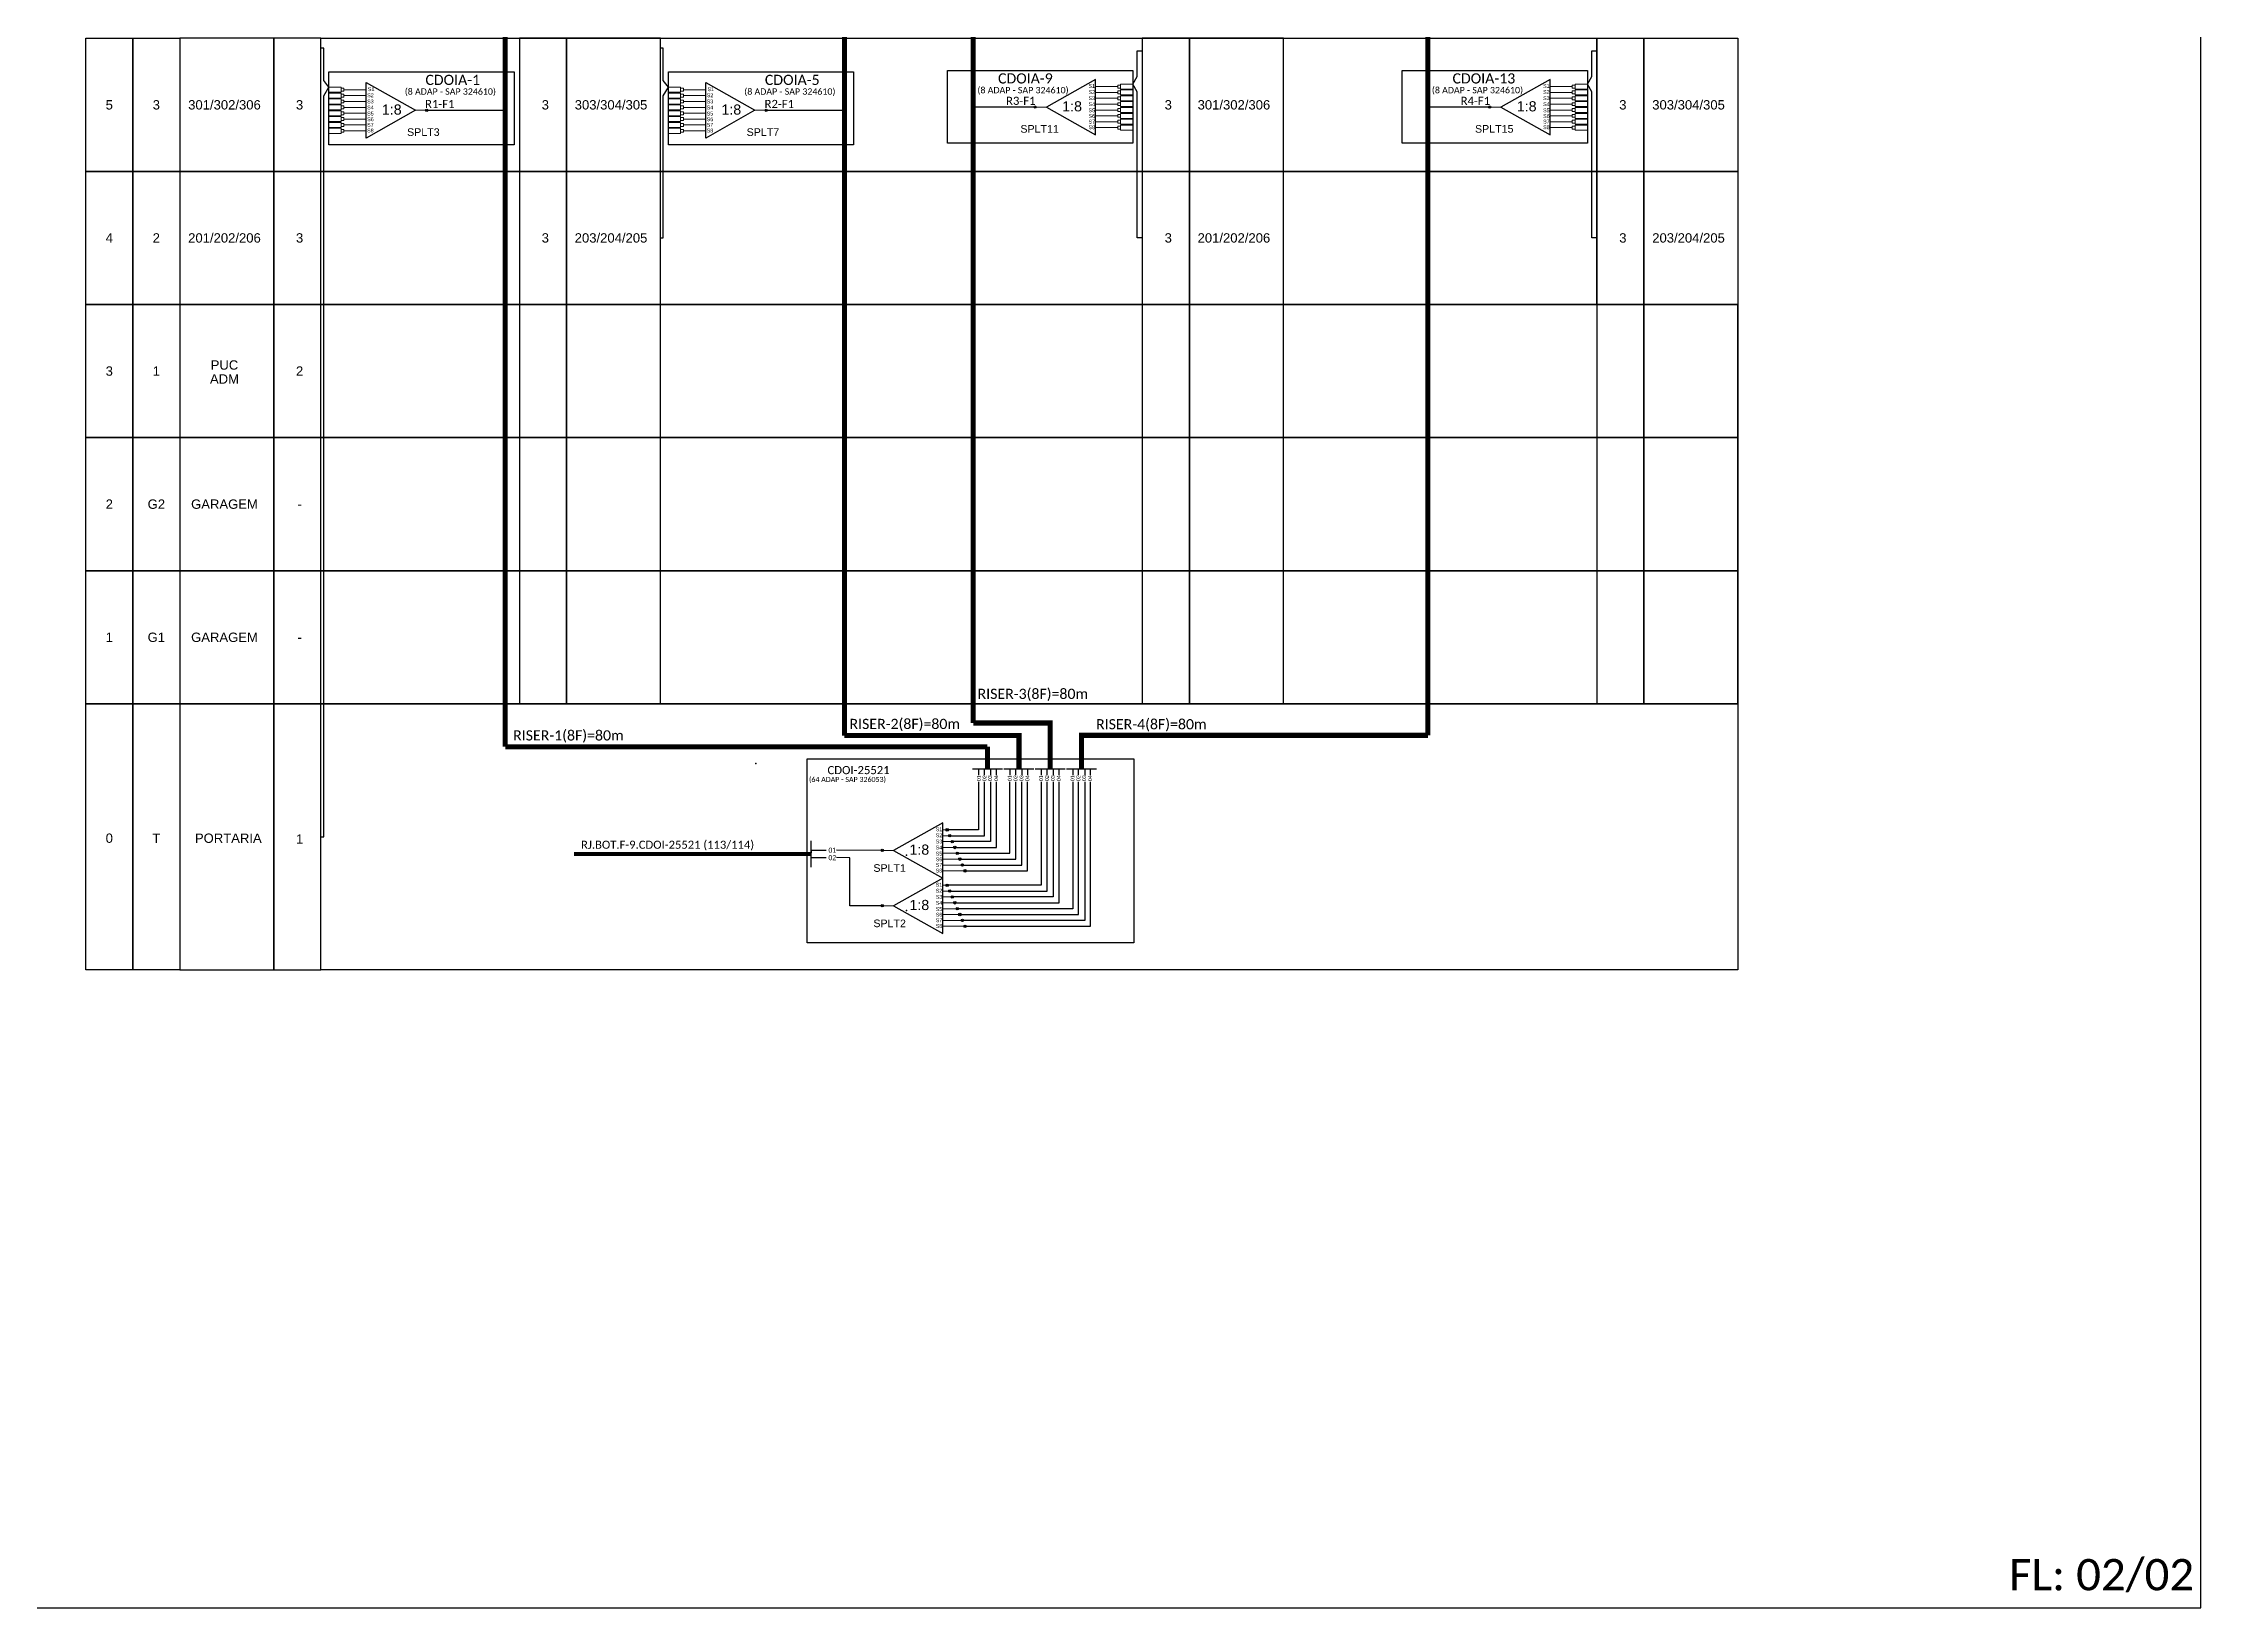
# Model space of a CAD drawing. Header units: inches. Extents: x 1016 to 2772, y -47 to 547.
# Drawn here: x 2347.4 to 2772, y -46.8 to 261.1 of the extents above; entities that cross this region are included whole.
import ezdxf
from ezdxf.enums import TextEntityAlignment as Align

# ---------------------------------------------------------------- set-up
doc = ezdxf.new("R2010")
doc.units = ezdxf.units.IN
doc.header["$MEASUREMENT"] = 0
doc.layers.add("20.0-LEGENDA DOS CDO'S", color=1, linetype='Continuous', lineweight=0)
doc.styles.add('ARIAL', font='arial.ttf')
doc.styles.add('WMF-Calibri0', font='calibri.ttf')

# ---------------------------------------------------------------- blocks, each defined once
blk = doc.blocks.new('SPLT_1-8_SC-APC_ESQ')
at = {"color": 3, "lineweight": 0}
for points in [[(2.41, -3.02), (0, -3.02)], [(2.41, -4), (0, -4)], [(2.41, -4.17), (0, -4.17)], [(2.41, -3.02), (2.41, -4)], [(2.41, -4.17), (2.41, -5.16)], [(2.99, -3.51), (7.37, -3.51)], [(2.41, -5.16), (0, -5.16)], [(2.41, -5.32), (0, -5.32)], [(2.41, -6.31), (0, -6.31)], [(2.41, -6.48), (0, -6.48)], [(2.41, -7.46), (0, -7.46)], [(2.41, -7.63), (0, -7.63)], [(2.41, -5.32), (2.41, -6.31)], [(2.41, -6.48), (2.41, -7.46)], [(2.41, -7.63), (2.41, -8.62)], [(7.37, -4.66), (2.99, -4.66)], [(7.37, -5.82), (2.99, -5.82)], [(7.37, -6.97), (2.99, -6.97)], [(7.37, -8.12), (2.99, -8.12)], [(2.41, -8.62), (0, -8.62)], [(2.41, -8.78), (0, -8.78)], [(2.41, -9.77), (0, -9.77)], [(2.41, -9.94), (0, -9.94)], [(2.41, -10.92), (0, -10.92)], [(2.41, -11.09), (0, -11.09)], [(2.41, -12.08), (0, -12.08)], [(2.41, -8.78), (2.41, -9.77)], [(2.41, -9.94), (2.41, -10.92)], [(2.41, -11.09), (2.41, -12.08)], [(7.37, -9.28), (2.99, -9.28)], [(7.37, -10.43), (2.99, -10.43)], [(7.37, -11.58), (2.99, -11.58)]]:
    blk.add_lwpolyline(points, dxfattribs=at)
for points in [[(2.99, -3.22), (2.41, -3.22), (2.41, -3.8), (2.99, -3.8)], [(2.99, -4.38), (2.41, -4.38), (2.41, -4.95), (2.99, -4.95)], [(2.99, -5.53), (2.41, -5.53), (2.41, -6.1), (2.99, -6.1)], [(2.99, -6.68), (2.41, -6.68), (2.41, -7.26), (2.99, -7.26)], [(2.99, -7.84), (2.41, -7.84), (2.41, -8.41), (2.99, -8.41)], [(2.99, -8.99), (2.41, -8.99), (2.41, -9.56), (2.99, -9.56)], [(2.99, -10.14), (2.41, -10.14), (2.41, -10.72), (2.99, -10.72)], [(2.99, -11.3), (2.41, -11.3), (2.41, -11.87), (2.99, -11.87)]]:
    blk.add_lwpolyline(points, close=True, dxfattribs=at)
at = {"color": 1}
blk.add_lwpolyline([(7.37, -2.1), (17.04, -7.55), (7.37, -13), (7.37, -2.1)], dxfattribs=at)
at = {"color": 1, "lineweight": 0}
blk.add_lwpolyline([(17.04, -7.55), (19.26, -7.55)], dxfattribs=at)
at = {"color": 1, "style": 'ARIAL'}
for s, height, p in [('S2', 0.75, (7.56, -4.97)), ('S1', 0.75, (7.7, -3.78)), ('S5', 0.75, (7.55, -8.57)), ('S3', 0.75, (7.55, -6.18)), ('S4', 0.75, (7.55, -7.36)), ('1:8', 2, (10.45, -8.4)), ('S6', 0.75, (7.55, -9.69)), ('S7', 0.75, (7.55, -10.78)), ('S8', 0.75, (7.55, -11.9))]:
    blk.add_text(s, height=height, dxfattribs=at).set_placement(p)
blk = doc.blocks.new('A$C415C251F')
at = {"color": 3}
blk.add_point((0, 0), dxfattribs=at)
blk = doc.blocks.new('LEG_CDOIA8_C-SPLT_ESQ')
at = {"color": 3, "extrusion": (0, 0, -1), "xscale": -1, "zscale": -1}
blk.add_blockref('A$C415C251F', (0, 0), dxfattribs=at)
at = {"color": 1, "style": 'WMF-Calibri0', "flags": 4}
blk.add_attdef('MODELO', text='', height=1.5, dxfattribs=at).set_placement((22.54, -4.54), align=Align.CENTER)
blk.add_attdef('CDO', (21.44, -2.61), '', height=2, dxfattribs=at)
at = {"style": 'ARIAL', "flags": 4}
blk.add_attdef('SPLITAGEM', text='', height=1.5, dxfattribs=at).set_placement((18.61, -12.59), align=Align.CENTER)
blk = doc.blocks.new('SPLITTER_')
blk.add_point((0, 0))
at = {"style": 'ARIAL', "flags": 4}
blk.add_attdef('SPLT', (0, -3.26), '', height=1.5, dxfattribs=at)

msp = doc.modelspace()

# ---------------------------------------------------------------- hatches: boundary and pattern name
h = msp.add_hatch(color=3)
h.dxf.hatch_style = 1
edge = h.paths.add_edge_path()
edge.add_arc((2422.84, 247.93), 0.205, 0, 360)
h = msp.add_hatch(color=3)
h.dxf.hatch_style = 1
edge = h.paths.add_edge_path()
edge.add_arc((2489.66, 247.93), 0.205, 0, 360)
h = msp.add_hatch(color=3)
h.dxf.hatch_style = 1
edge = h.paths.add_edge_path()
edge.add_arc((2542.57, 248.57), 0.205, 0, 360)
h = msp.add_hatch(color=3)
h.dxf.hatch_style = 1
edge = h.paths.add_edge_path()
edge.add_arc((2632.03, 248.57), 0.205, 0, 360)
h = msp.add_hatch(color=3)
h.dxf.hatch_style = 1
edge = h.paths.add_edge_path()
edge.add_arc((2525.27, 106.33), 0.242, 0, 360)
h = msp.add_hatch(color=3)
h.dxf.hatch_style = 1
edge = h.paths.add_edge_path()
edge.add_arc((2512.5, 102.29), 0.242, 0, 360)
h = msp.add_hatch(color=3)
h.dxf.hatch_style = 1
edge = h.paths.add_edge_path()
edge.add_arc((2525.77, 105.18), 0.242, 0, 360)
h = msp.add_hatch(color=3)
h.dxf.hatch_style = 1
edge = h.paths.add_edge_path()
edge.add_arc((2526.27, 104.02), 0.242, 0, 360)
h = msp.add_hatch(color=3)
h.dxf.hatch_style = 1
edge = h.paths.add_edge_path()
edge.add_arc((2526.77, 102.87), 0.242, 0, 360)
h = msp.add_hatch(color=3)
h.dxf.hatch_style = 1
edge = h.paths.add_edge_path()
edge.add_arc((2527.27, 101.72), 0.242, 0, 360)
h = msp.add_hatch(color=3)
h.dxf.hatch_style = 1
edge = h.paths.add_edge_path()
edge.add_arc((2527.77, 100.57), 0.242, 0, 360)
h = msp.add_hatch(color=3)
h.dxf.hatch_style = 1
edge = h.paths.add_edge_path()
edge.add_arc((2528.27, 99.41), 0.242, 0, 360)
h = msp.add_hatch(color=3)
h.dxf.hatch_style = 1
edge = h.paths.add_edge_path()
edge.add_arc((2528.77, 98.26), 0.242, 0, 360)
h = msp.add_hatch(color=3)
h.dxf.hatch_style = 1
edge = h.paths.add_edge_path()
edge.add_arc((2525.27, 95.43), 0.242, 0, 360)
h = msp.add_hatch(color=3)
h.dxf.hatch_style = 1
edge = h.paths.add_edge_path()
edge.add_arc((2525.77, 94.28), 0.242, 0, 360)
h = msp.add_hatch(color=3)
h.dxf.hatch_style = 1
edge = h.paths.add_edge_path()
edge.add_arc((2512.5, 91.4), 0.242, 0, 360)
h = msp.add_hatch(color=3)
h.dxf.hatch_style = 1
edge = h.paths.add_edge_path()
edge.add_arc((2526.27, 93.13), 0.242, 0, 360)
h = msp.add_hatch(color=3)
h.dxf.hatch_style = 1
edge = h.paths.add_edge_path()
edge.add_arc((2526.77, 91.98), 0.242, 0, 360)
h = msp.add_hatch(color=3)
h.dxf.hatch_style = 1
edge = h.paths.add_edge_path()
edge.add_arc((2527.27, 90.82), 0.242, 0, 360)
h = msp.add_hatch(color=3)
h.dxf.hatch_style = 1
edge = h.paths.add_edge_path()
edge.add_arc((2527.77, 89.67), 0.242, 0, 360)
h = msp.add_hatch(color=3)
h.dxf.hatch_style = 1
edge = h.paths.add_edge_path()
edge.add_arc((2528.27, 88.52), 0.242, 0, 360)
h = msp.add_hatch(color=3)
h.dxf.hatch_style = 1
edge = h.paths.add_edge_path()
edge.add_arc((2528.77, 87.36), 0.242, 0, 360)

# ---------------------------------------------------------------- linework, layer by layer
for points in [[(1933.42, -46.77), (2771.99, -46.77), (2771.99, 547.23), (1933.42, 547.23), (1933.42, -46.77)], [(2402.04, 209.72), (2622.52, 209.72)], [(2402.04, 183.53), (2535.43, 183.53)], [(2402.04, 157.33), (2535.43, 157.33)], [(2498.52, 102.33), (2498.52, 101.79)]]:
    msp.add_lwpolyline(points)
at = {"color": 5, "const_width": 1}
for points in [[(2438.3, 405.1), (2438.3, 122.69)], [(2438.3, 122.69), (2533.19, 122.69)], [(2533.19, 118.34), (2533.19, 122.69)]]:
    msp.add_lwpolyline(points, dxfattribs=at)
at = {"color": 6, "const_width": 1}
for points in [[(2505.05, 405.1), (2505.05, 124.88)], [(2505.05, 124.88), (2539.4, 124.88), (2539.4, 118.34)]]:
    msp.add_lwpolyline(points, dxfattribs=at)
at = {"color": 40, "const_width": 1}
for points in [[(2530.4, 405.74), (2530.4, 127.36)], [(2545.54, 118.34), (2545.54, 127.36), (2530.4, 127.36)]]:
    msp.add_lwpolyline(points, dxfattribs=at)
at = {"color": 4, "const_width": 1}
for points in [[(2619.87, 405.74), (2619.87, 124.93)], [(2551.72, 118.34), (2551.72, 124.93), (2619.87, 124.93)]]:
    msp.add_lwpolyline(points, dxfattribs=at)
at = {"color": 0}
for points in [[(2355.75, 262.11), (2365.01, 262.11), (2365.01, 235.92), (2355.75, 235.92)], [(2365.01, 262.11), (2374.27, 262.11), (2374.27, 235.92), (2365.01, 235.92)], [(2392.78, 262.11), (2374.27, 262.11), (2374.27, 235.92), (2392.78, 235.92)], [(2402.04, 262.11), (2392.78, 262.11), (2392.78, 235.92), (2402.04, 235.92)], [(2450.34, 262.11), (2441.08, 262.11), (2441.08, 235.92), (2450.34, 235.92)], [(2468.86, 262.11), (2450.34, 262.11), (2450.34, 235.92), (2468.86, 235.92)], [(2572.93, 262.11), (2563.67, 262.11), (2563.67, 235.92), (2572.93, 235.92)], [(2591.44, 262.11), (2572.93, 262.11), (2572.93, 235.92), (2591.44, 235.92)], [(2653.13, 262.11), (2662.39, 262.11), (2662.39, 235.92), (2653.13, 235.92)], [(2662.39, 262.11), (2680.9, 262.11), (2680.9, 235.92), (2662.39, 235.92)], [(2355.75, 235.92), (2365.01, 235.92), (2365.01, 209.72), (2355.75, 209.72)], [(2365.01, 235.92), (2374.27, 235.92), (2374.27, 209.72), (2365.01, 209.72)], [(2392.78, 235.92), (2374.27, 235.92), (2374.27, 209.72), (2392.78, 209.72)], [(2402.04, 235.92), (2392.78, 235.92), (2392.78, 209.72), (2402.04, 209.72)], [(2450.34, 235.92), (2441.08, 235.92), (2441.08, 209.72), (2450.34, 209.72)], [(2468.86, 235.92), (2450.34, 235.92), (2450.34, 209.72), (2468.86, 209.72)], [(2572.93, 235.92), (2563.67, 235.92), (2563.67, 209.72), (2572.93, 209.72)], [(2591.44, 235.92), (2572.93, 235.92), (2572.93, 209.72), (2591.44, 209.72)], [(2653.13, 235.92), (2662.39, 235.92), (2662.39, 209.72), (2653.13, 209.72)], [(2662.39, 235.92), (2680.9, 235.92), (2680.9, 209.72), (2662.39, 209.72)], [(2355.75, 209.72), (2365.01, 209.72), (2365.01, 183.53), (2355.75, 183.53)], [(2365.01, 209.72), (2374.27, 209.72), (2374.27, 183.53), (2365.01, 183.53)], [(2392.78, 209.72), (2374.27, 209.72), (2374.27, 183.53), (2392.78, 183.53)], [(2402.04, 209.72), (2392.78, 209.72), (2392.78, 183.53), (2402.04, 183.53)], [(2450.34, 209.72), (2441.08, 209.72), (2441.08, 183.53), (2450.34, 183.53)], [(2468.86, 209.72), (2450.34, 209.72), (2450.34, 183.53), (2468.86, 183.53)], [(2572.93, 209.72), (2563.67, 209.72), (2563.67, 183.53), (2572.93, 183.53)], [(2591.44, 209.72), (2572.93, 209.72), (2572.93, 183.53), (2591.44, 183.53)], [(2662.39, 209.72), (2653.13, 209.72), (2653.13, 183.53), (2662.39, 183.53)], [(2680.9, 209.72), (2662.39, 209.72), (2662.39, 183.53), (2680.9, 183.53)], [(2355.75, 183.53), (2365.01, 183.53), (2365.01, 157.33), (2355.75, 157.33)], [(2365.01, 183.53), (2374.27, 183.53), (2374.27, 157.33), (2365.01, 157.33)], [(2392.78, 183.53), (2374.27, 183.53), (2374.27, 157.33), (2392.78, 157.33)], [(2402.04, 183.53), (2392.78, 183.53), (2392.78, 157.33), (2402.04, 157.33)], [(2450.34, 183.53), (2441.08, 183.53), (2441.08, 157.33), (2450.34, 157.33)], [(2468.86, 183.53), (2450.34, 183.53), (2450.34, 157.33), (2468.86, 157.33)], [(2572.93, 183.53), (2563.67, 183.53), (2563.67, 157.33), (2572.93, 157.33)], [(2591.44, 183.53), (2572.93, 183.53), (2572.93, 157.33), (2591.44, 157.33)], [(2662.39, 183.53), (2653.13, 183.53), (2653.13, 157.33), (2662.39, 157.33)], [(2680.9, 183.53), (2662.39, 183.53), (2662.39, 157.33), (2680.9, 157.33)], [(2355.75, 157.33), (2365.01, 157.33), (2365.01, 131.14), (2355.75, 131.14)], [(2365.01, 157.33), (2374.27, 157.33), (2374.27, 131.14), (2365.01, 131.14)], [(2392.78, 157.33), (2374.27, 157.33), (2374.27, 131.14), (2392.78, 131.14)], [(2402.04, 157.33), (2392.78, 157.33), (2392.78, 131.14), (2402.04, 131.14)], [(2450.34, 157.33), (2441.08, 157.33), (2441.08, 131.14), (2450.34, 131.14)], [(2468.86, 157.33), (2450.34, 157.33), (2450.34, 131.14), (2468.86, 131.14)], [(2572.93, 157.33), (2563.67, 157.33), (2563.67, 131.14), (2572.93, 131.14)], [(2591.44, 157.33), (2572.93, 157.33), (2572.93, 131.14), (2591.44, 131.14)], [(2662.39, 157.33), (2653.13, 157.33), (2653.13, 131.14), (2662.39, 131.14)], [(2680.9, 157.33), (2662.39, 157.33), (2662.39, 131.14), (2680.9, 131.14)], [(2355.75, 131.14), (2365.01, 131.14), (2365.01, 78.76), (2355.75, 78.76)], [(2365.01, 131.14), (2374.27, 131.14), (2374.27, 78.76), (2365.01, 78.76)], [(2392.78, 131.14), (2374.27, 131.14), (2374.27, 78.76), (2392.78, 78.76)], [(2402.04, 131.14), (2392.78, 131.14), (2392.78, 78.76), (2402.04, 78.76)]]:
    msp.add_lwpolyline(points, close=True, dxfattribs=at)
at = {"linetype": 'Continuous'}
for points in [[(2402.04, 262.11), (2653.13, 262.11), (2653.13, 235.92), (2402.04, 235.92)], [(2402.04, 235.92), (2653.13, 235.92), (2653.13, 209.72), (2402.04, 209.72)], [(2402.04, 209.72), (2680.9, 209.72), (2680.9, 183.53), (2402.04, 183.53)], [(2402.04, 183.53), (2680.9, 183.53), (2680.9, 157.33), (2402.04, 157.33)], [(2402.04, 157.33), (2680.9, 157.33), (2680.9, 131.14), (2402.04, 131.14)], [(2402.04, 131.14), (2680.9, 131.14), (2680.9, 78.76), (2402.04, 78.76)]]:
    msp.add_lwpolyline(points, close=True, dxfattribs=at)
at = {"color": 3}
for points in [[(2402.04, 104.95), (2402.59, 104.95), (2402.59, 250.81), (2403.58, 252.46), (2402.59, 253.83), (2402.59, 260.18)], [(2402.59, 260.18), (2402.04, 260.18)], [(2469.41, 260.18), (2468.86, 260.18)], [(2469.41, 222.82), (2469.41, 250.81), (2470.4, 252.46), (2469.41, 253.83), (2469.41, 260.18)], [(2563.67, 222.82), (2562.65, 222.82), (2562.65, 251.59), (2561.83, 253.1), (2562.65, 254.61), (2562.65, 259.62), (2563.67, 259.62)], [(2653.13, 222.82), (2652.11, 222.82), (2652.11, 251.59), (2651.29, 253.1), (2652.11, 254.61), (2652.11, 259.62), (2653.13, 259.62)], [(2468.86, 222.82), (2469.41, 222.82)], [(2498.52, 102.33), (2501.43, 102.33), (2501.43, 102.33)], [(2512.5, 102.29), (2503.46, 102.33)]]:
    msp.add_lwpolyline(points, dxfattribs=at)
at = {"color": 1}
for points in [[(2403.58, 255.48), (2440.05, 255.48), (2440.05, 241.16), (2403.58, 241.16)], [(2470.4, 255.48), (2506.87, 255.48), (2506.87, 241.16), (2470.4, 241.16)], [(2525.36, 255.76), (2561.83, 255.76), (2561.83, 241.44), (2525.36, 241.44)], [(2614.82, 255.76), (2651.29, 255.76), (2651.29, 241.44), (2614.82, 241.44)], [(2497.71, 120.28), (2561.98, 120.28), (2561.98, 84.09), (2497.71, 84.09)]]:
    msp.add_lwpolyline(points, close=True, dxfattribs=at)
for points in [[(2554.46, 254.02), (2544.79, 248.57), (2554.46, 243.12), (2554.46, 254.02)], [(2643.92, 254.02), (2634.25, 248.57), (2643.92, 243.12), (2643.92, 254.02)], [(2524.39, 107.74), (2514.72, 102.29), (2524.39, 96.85), (2524.39, 107.74)], [(2498.52, 99), (2498.52, 104.18)], [(2524.39, 96.85), (2514.72, 91.4), (2524.39, 85.95), (2524.39, 96.85)]]:
    msp.add_lwpolyline(points, dxfattribs=at)
at = {"color": 3, "lineweight": 0}
for points in [[(2558.83, 252.61), (2554.46, 252.61)], [(2554.46, 251.45), (2558.83, 251.45)], [(2559.41, 253.1), (2559.41, 252.11)], [(2559.41, 253.1), (2561.83, 253.1)], [(2559.41, 252.11), (2561.83, 252.11)], [(2559.41, 251.95), (2559.41, 250.96)], [(2559.41, 251.95), (2561.83, 251.95)], [(2559.41, 250.96), (2561.83, 250.96)], [(2559.41, 250.79), (2559.41, 249.81)], [(2559.41, 250.79), (2561.83, 250.79)], [(2648.29, 252.61), (2643.92, 252.61)], [(2643.92, 251.45), (2648.29, 251.45)], [(2648.87, 253.1), (2648.87, 252.11)], [(2648.87, 253.1), (2651.29, 253.1)], [(2648.87, 252.11), (2651.29, 252.11)], [(2648.87, 251.95), (2648.87, 250.96)], [(2648.87, 251.95), (2651.29, 251.95)], [(2648.87, 250.96), (2651.29, 250.96)], [(2648.87, 250.79), (2648.87, 249.81)], [(2648.87, 250.79), (2651.29, 250.79)], [(2554.46, 250.3), (2558.83, 250.3)], [(2554.46, 249.15), (2558.83, 249.15)], [(2554.46, 247.99), (2558.83, 247.99)], [(2554.46, 246.84), (2558.83, 246.84)], [(2559.41, 249.81), (2561.83, 249.81)], [(2559.41, 249.64), (2559.41, 248.65)], [(2559.41, 249.64), (2561.83, 249.64)], [(2559.41, 248.65), (2561.83, 248.65)], [(2559.41, 248.49), (2559.41, 247.5)], [(2559.41, 248.49), (2561.83, 248.49)], [(2559.41, 247.5), (2561.83, 247.5)], [(2559.41, 247.33), (2559.41, 246.35)], [(2559.41, 247.33), (2561.83, 247.33)], [(2559.41, 246.35), (2561.83, 246.35)], [(2643.92, 250.3), (2648.29, 250.3)], [(2643.92, 249.15), (2648.29, 249.15)], [(2643.92, 247.99), (2648.29, 247.99)], [(2643.92, 246.84), (2648.29, 246.84)], [(2648.87, 249.81), (2651.29, 249.81)], [(2648.87, 249.64), (2648.87, 248.65)], [(2648.87, 249.64), (2651.29, 249.64)], [(2648.87, 248.65), (2651.29, 248.65)], [(2648.87, 248.49), (2648.87, 247.5)], [(2648.87, 248.49), (2651.29, 248.49)], [(2648.87, 247.5), (2651.29, 247.5)], [(2648.87, 247.33), (2648.87, 246.35)], [(2648.87, 247.33), (2651.29, 247.33)], [(2648.87, 246.35), (2651.29, 246.35)], [(2554.46, 245.69), (2558.83, 245.69)], [(2554.46, 244.54), (2558.83, 244.54)], [(2559.41, 246.18), (2559.41, 245.2)], [(2559.41, 246.18), (2561.83, 246.18)], [(2559.41, 245.2), (2561.83, 245.2)], [(2559.41, 245.03), (2559.41, 244.04)], [(2559.41, 245.03), (2561.83, 245.03)], [(2559.41, 244.04), (2561.83, 244.04)], [(2643.92, 245.69), (2648.29, 245.69)], [(2643.92, 244.54), (2648.29, 244.54)], [(2648.87, 246.18), (2648.87, 245.2)], [(2648.87, 246.18), (2651.29, 246.18)], [(2648.87, 245.2), (2651.29, 245.2)], [(2648.87, 245.03), (2648.87, 244.04)], [(2648.87, 245.03), (2651.29, 245.03)], [(2648.87, 244.04), (2651.29, 244.04)]]:
    msp.add_lwpolyline(points, dxfattribs=at)
for points in [[(2558.83, 252.89), (2559.41, 252.89), (2559.41, 252.32), (2558.83, 252.32)], [(2558.83, 251.74), (2559.41, 251.74), (2559.41, 251.17), (2558.83, 251.17)], [(2558.83, 250.59), (2559.41, 250.59), (2559.41, 250.01), (2558.83, 250.01)], [(2648.29, 252.89), (2648.87, 252.89), (2648.87, 252.32), (2648.29, 252.32)], [(2648.29, 251.74), (2648.87, 251.74), (2648.87, 251.17), (2648.29, 251.17)], [(2648.29, 250.59), (2648.87, 250.59), (2648.87, 250.01), (2648.29, 250.01)], [(2558.83, 249.43), (2559.41, 249.43), (2559.41, 248.86), (2558.83, 248.86)], [(2558.83, 248.28), (2559.41, 248.28), (2559.41, 247.71), (2558.83, 247.71)], [(2558.83, 247.13), (2559.41, 247.13), (2559.41, 246.56), (2558.83, 246.56)], [(2648.29, 249.43), (2648.87, 249.43), (2648.87, 248.86), (2648.29, 248.86)], [(2648.29, 248.28), (2648.87, 248.28), (2648.87, 247.71), (2648.29, 247.71)], [(2648.29, 247.13), (2648.87, 247.13), (2648.87, 246.56), (2648.29, 246.56)], [(2558.83, 245.97), (2559.41, 245.97), (2559.41, 245.4), (2558.83, 245.4)], [(2558.83, 244.82), (2559.41, 244.82), (2559.41, 244.25), (2558.83, 244.25)], [(2648.29, 245.97), (2648.87, 245.97), (2648.87, 245.4), (2648.29, 245.4)], [(2648.29, 244.82), (2648.87, 244.82), (2648.87, 244.25), (2648.29, 244.25)]]:
    msp.add_lwpolyline(points, close=True, dxfattribs=at)
at = {"color": 5}
for points in [[(2423.05, 247.93), (2438.3, 247.93)], [(2531.44, 115.76), (2531.44, 106.33), (2525.27, 106.33)], [(2525.77, 105.18), (2532.6, 105.18), (2532.6, 115.76)], [(2533.81, 115.76), (2533.81, 104.02), (2526.27, 104.02)], [(2526.77, 102.87), (2534.96, 102.87), (2534.96, 115.76)], [(2530.25, 118.34), (2536.13, 118.34)], [(2531.44, 118.34), (2531.44, 117.07)], [(2532.6, 117.07), (2532.6, 118.34)], [(2533.81, 118.34), (2533.81, 117.07)], [(2534.96, 117.07), (2534.96, 118.34)]]:
    msp.add_lwpolyline(points, dxfattribs=at)
at = {"color": 6}
for points in [[(2489.86, 247.93), (2505.05, 247.93)], [(2527.27, 101.72), (2537.63, 101.72), (2537.63, 115.76)], [(2527.77, 100.57), (2538.79, 100.57), (2538.79, 115.76)], [(2536.43, 118.34), (2542.31, 118.34)], [(2537.62, 118.34), (2537.62, 117.07)], [(2538.77, 117.07), (2538.77, 118.34)], [(2539.95, 99.41), (2539.95, 115.76)], [(2539.98, 118.34), (2539.98, 117.07)], [(2541.1, 98.26), (2541.1, 115.76)], [(2541.14, 117.07), (2541.14, 118.34)], [(2528.27, 99.41), (2539.95, 99.41)], [(2528.77, 98.26), (2541.1, 98.26)]]:
    msp.add_lwpolyline(points, dxfattribs=at)
at = {"color": 40}
for points in [[(2542.36, 248.57), (2530.4, 248.57)], [(2543.79, 115.76), (2543.79, 95.43), (2525.27, 95.43)], [(2525.77, 94.28), (2544.95, 94.28), (2544.95, 115.76)], [(2546.16, 115.76), (2546.16, 93.13), (2526.27, 93.13)], [(2526.77, 91.98), (2547.32, 91.98), (2547.32, 115.76)], [(2542.6, 118.34), (2548.48, 118.34)], [(2543.79, 118.34), (2543.79, 117.07)], [(2544.95, 117.07), (2544.95, 118.34)], [(2546.16, 118.34), (2546.16, 117.07)], [(2547.32, 117.07), (2547.32, 118.34)]]:
    msp.add_lwpolyline(points, dxfattribs=at)
at = {"color": 1, "lineweight": 0}
for points in [[(2544.79, 248.57), (2542.57, 248.57)], [(2634.25, 248.57), (2632.03, 248.57)], [(2514.72, 102.29), (2512.5, 102.29)], [(2514.72, 91.4), (2512.5, 91.4)]]:
    msp.add_lwpolyline(points, dxfattribs=at)
at = {"color": 4}
for points in [[(2631.82, 248.57), (2619.87, 248.57)], [(2549.97, 115.76), (2549.97, 90.82), (2527.27, 90.82)], [(2527.77, 89.67), (2551.13, 89.67), (2551.13, 115.76)], [(2552.34, 115.76), (2552.34, 88.52), (2528.27, 88.52)], [(2528.77, 87.36), (2553.49, 87.36), (2553.49, 115.76)], [(2548.78, 118.34), (2554.66, 118.34)], [(2549.97, 118.34), (2549.97, 117.07)], [(2551.13, 117.07), (2551.13, 118.34)], [(2552.34, 118.34), (2552.34, 117.07)], [(2553.49, 117.07), (2553.49, 118.34)]]:
    msp.add_lwpolyline(points, dxfattribs=at)
at = {"linetype": 'Continuous'}
msp.add_lwpolyline([(2402.04, 235.92), (2535.43, 235.92)], dxfattribs=at)
at = {"color": 7, "lineweight": 0}
for points in [[(2525.27, 106.33), (2524.39, 106.33)], [(2524.39, 105.18), (2525.77, 105.18)], [(2524.39, 104.02), (2526.27, 104.02)], [(2524.39, 102.87), (2526.77, 102.87)], [(2524.39, 101.72), (2527.27, 101.72)], [(2524.39, 100.57), (2527.77, 100.57)], [(2524.39, 99.41), (2528.27, 99.41)], [(2524.39, 98.26), (2528.77, 98.26)], [(2525.27, 95.43), (2524.39, 95.43)], [(2524.39, 94.28), (2525.77, 94.28)], [(2524.39, 93.13), (2526.27, 93.13)], [(2524.39, 91.98), (2526.77, 91.98)], [(2524.39, 90.82), (2527.27, 90.82)], [(2524.39, 89.67), (2527.77, 89.67)], [(2524.39, 88.52), (2528.27, 88.52)], [(2524.39, 87.36), (2528.77, 87.36)]]:
    msp.add_lwpolyline(points, dxfattribs=at)
at = {"color": 1, "const_width": 0.8}
msp.add_lwpolyline([(2451.83, 101.59), (2498.52, 101.59)], dxfattribs=at)
at = {"color": 2}
for points in [[(2498.52, 100.86), (2501.43, 100.86), (2501.43, 100.86)], [(2506.09, 100.85), (2503.46, 100.86)], [(2512.5, 91.4), (2506.09, 91.4), (2506.09, 100.85)]]:
    msp.add_lwpolyline(points, dxfattribs=at)
at = {"color": 3}
for centre, radius in [((2422.84, 247.93), 0.205), ((2489.66, 247.93), 0.205), ((2542.57, 248.57), 0.205), ((2632.03, 248.57), 0.205), ((2525.27, 106.33), 0.242), ((2512.5, 102.29), 0.242), ((2525.77, 105.18), 0.242), ((2526.27, 104.02), 0.242), ((2526.77, 102.87), 0.242), ((2527.27, 101.72), 0.242), ((2527.77, 100.57), 0.242), ((2528.27, 99.41), 0.242), ((2528.77, 98.26), 0.242), ((2525.27, 95.43), 0.242), ((2525.77, 94.28), 0.242), ((2512.5, 91.4), 0.242), ((2526.27, 93.13), 0.242), ((2526.77, 91.98), 0.242), ((2527.27, 90.82), 0.242), ((2527.77, 89.67), 0.242), ((2528.27, 88.52), 0.242), ((2528.77, 87.36), 0.242)]:
    msp.add_circle(centre, radius, dxfattribs=at)

# ---------------------------------------------------------------- block references
for p in [(2403.58, 255.48), (2470.4, 255.48)]:
    msp.add_blockref('SPLT_1-8_SC-APC_ESQ', p)
ref = msp.add_blockref('LEG_CDOIA8_C-SPLT_ESQ', (2487.61, 119.38), dxfattribs=dict(at, xscale=0.8000000000001818, yscale=0.8000000000001818, zscale=0.8))
ref.add_attrib('CDO', 'CDOI-25521', (2501.72, 117.29), dxfattribs={"color": 1, "height": 1.6, "style": 'WMF-Calibri0'})
ref.add_attrib('MODELO', '(64 ADAP - SAP 326053)', dxfattribs={"color": 1, "height": 1, "style": 'WMF-Calibri0'}).set_placement((2505.65, 115.75), align=Align.CENTER)
ref = msp.add_blockref('SPLITTER_', (2517.28, 101.33), dxfattribs=dict(xscale=-1))
ref.add_attrib('SPLT', 'SPLT1', (2510.75, 98.07), dxfattribs={"height": 1.5, "style": 'ARIAL'})
ref = msp.add_blockref('SPLITTER_', (2517.28, 90.44), dxfattribs=dict(xscale=-1))
ref.add_attrib('SPLT', 'SPLT2', (2510.75, 87.18), dxfattribs={"height": 1.5, "style": 'ARIAL'})

# ---------------------------------------------------------------- texts
at = {"color": 1, "ltscale": 6, "style": 'WMF-Calibri0'}
for s, p in [('CDOIA-1', (2422.59, 252.92)), ('CDOIA-5', (2489.4, 252.92)), ('CDOIA-9', (2535.28, 253.21)), ('CDOIA-13', (2624.72, 253.21))]:
    msp.add_text(s, height=2, dxfattribs=at).set_placement(p)
for p in [(2427.5, 251), (2494.31, 251), (2540.2, 251.28), (2629.63, 251.28)]:
    msp.add_text('(8 ADAP - SAP 324610)', height=1.25, dxfattribs=at).set_placement(p, align=Align.CENTER)
at = {"color": 40, "style": 'WMF-Calibri0'}
for s, height, p in [('R3-F1', 1.6, (2536.86, 249)), ('RISER-3(8F)=80m', 2, (2531.25, 132.1))]:
    msp.add_text(s, height=height, dxfattribs=at).set_placement(p)
at = {"color": 1}
for s, height, style, p in [('S1', 0.75, 'ARIAL', (2553.09, 252.34)), ('S2', 0.75, 'ARIAL', (2553.09, 251.15)), ('S3', 0.75, 'ARIAL', (2553.09, 249.94)), ('S1', 0.75, 'ARIAL', (2642.55, 252.34)), ('S2', 0.75, 'ARIAL', (2642.55, 251.15)), ('S3', 0.75, 'ARIAL', (2642.55, 249.94)), ('1:8', 2, 'ARIAL', (2547.92, 247.72)), ('S4', 0.75, 'ARIAL', (2553.09, 248.76)), ('S5', 0.75, 'ARIAL', (2553.09, 247.55)), ('S6', 0.75, 'ARIAL', (2553.09, 246.43)), ('1:8', 2, 'ARIAL', (2637.38, 247.72)), ('S4', 0.75, 'ARIAL', (2642.55, 248.76)), ('S5', 0.75, 'ARIAL', (2642.55, 247.55)), ('S6', 0.75, 'ARIAL', (2642.55, 246.43)), ('S7', 0.75, 'ARIAL', (2553.09, 245.33)), ('S8', 0.75, 'ARIAL', (2553.09, 244.22)), ('S7', 0.75, 'ARIAL', (2642.55, 245.33)), ('S8', 0.75, 'ARIAL', (2642.55, 244.22)), ('S1', 0.75, 'ARIAL', (2523.02, 106.06)), ('RJ.BOT.F-9.CDOI-25521 (113/114)', 1.5897, 'WMF-Calibri0', (2453.22, 102.61)), ('1:8', 2, 'ARIAL', (2517.85, 101.44)), ('S2', 0.75, 'ARIAL', (2523.02, 104.88)), ('S3', 0.75, 'ARIAL', (2523.02, 103.66)), ('S4', 0.75, 'ARIAL', (2523.02, 102.49)), ('S5', 0.75, 'ARIAL', (2523.02, 101.27)), ('S6', 0.75, 'ARIAL', (2523.02, 100.15)), ('S7', 0.75, 'ARIAL', (2523.02, 99.06)), ('S8', 0.75, 'ARIAL', (2523.02, 97.94)), ('S1', 0.75, 'ARIAL', (2523.02, 95.16)), ('S2', 0.75, 'ARIAL', (2523.02, 93.98)), ('S3', 0.75, 'ARIAL', (2523.02, 92.77)), ('1:8', 2, 'ARIAL', (2517.85, 90.55)), ('S4', 0.75, 'ARIAL', (2523.02, 91.59)), ('S5', 0.75, 'ARIAL', (2523.02, 90.38)), ('S6', 0.75, 'ARIAL', (2523.02, 89.26)), ('S7', 0.75, 'ARIAL', (2523.02, 88.16)), ('S8', 0.75, 'ARIAL', (2523.02, 87.04))]:
    msp.add_text(s, height=height, dxfattribs=dict(at, style=style)).set_placement(p)
at = {"color": 4, "style": 'WMF-Calibri0'}
for s, height, p in [('R4-F1', 1.6, (2626.32, 249)), ('RISER-4(8F)=80m', 2, (2554.57, 126.12))]:
    msp.add_text(s, height=height, dxfattribs=at).set_placement(p)
at = {"color": 0, "style": 'ARIAL'}
for s, p in [('5', (2360.38, 249.01)), ('3', (2369.64, 249.01)), ('301/302/306', (2383.05, 249.01)), ('303/304/305', (2459.12, 249.01)), ('301/302/306', (2581.7, 249.01)), ('303/304/305', (2671.17, 249.01)), ('4', (2360.38, 222.82)), ('2', (2369.64, 222.82)), ('201/202/206', (2383.05, 222.82)), ('203/204/205', (2459.12, 222.82)), ('201/202/206', (2581.7, 222.82)), ('203/204/205', (2671.17, 222.82)), ('3', (2360.38, 196.62)), ('1', (2369.64, 196.62)), ('ADM', (2383.05, 195.06)), ('PUC', (2383.05, 197.81)), ('2', (2360.38, 170.43)), ('G2', (2369.64, 170.43)), ('GARAGEM', (2383.05, 170.43)), ('1', (2360.38, 144.23)), ('G1', (2369.64, 144.23)), ('GARAGEM', (2383.05, 144.23)), ('0', (2360.38, 104.69)), ('T', (2369.64, 104.69)), ('PORTARIA', (2383.8, 104.69))]:
    msp.add_text(s, height=1.84, dxfattribs=at).set_placement(p, align=Align.MIDDLE_CENTER)
at = {"color": 5, "style": 'WMF-Calibri0'}
for s, height, p in [('R1-F1', 1.6, (2422.52, 248.38)), ('RISER-1(8F)=80m', 2, (2439.85, 123.92))]:
    msp.add_text(s, height=height, dxfattribs=at).set_placement(p)
at = {"color": 6, "style": 'WMF-Calibri0'}
for s, height, p in [('R2-F1', 1.6, (2489.34, 248.38)), ('RISER-2(8F)=80m', 2, (2506.04, 126.18))]:
    msp.add_text(s, height=height, dxfattribs=at).set_placement(p)
at = {"ltscale": 6, "style": 'ARIAL'}
for s, p in [('SPLT3', (2422.19, 242.89)), ('SPLT7', (2489.01, 242.89)), ('SPLT11', (2543.47, 243.53)), ('SPLT15', (2632.93, 243.53))]:
    msp.add_text(s, height=1.5, dxfattribs=at).set_placement(p, align=Align.CENTER)
at = {"style": 'ARIAL'}
for s, p in [('01', (2531.49, 116.49)), ('02', (2532.61, 116.49)), ('03', (2533.71, 116.49)), ('04', (2534.91, 116.49)), ('01', (2537.58, 116.49)), ('02', (2538.73, 116.49)), ('03', (2539.89, 116.49)), ('04', (2541.05, 116.49)), ('01', (2543.75, 116.49)), ('02', (2544.91, 116.49)), ('03', (2546.07, 116.49)), ('04', (2547.22, 116.49)), ('01', (2549.93, 116.49)), ('02', (2551.09, 116.49)), ('03', (2552.24, 116.49)), ('04', (2553.4, 116.49))]:
    msp.add_text(s, height=0.75, rotation=90, dxfattribs=at).set_placement(p, align=Align.MIDDLE_CENTER)
for s, p in [('01', (2502.68, 102.33)), ('02', (2502.68, 100.86))]:
    msp.add_text(s, height=1, dxfattribs=at).set_placement(p, align=Align.MIDDLE_CENTER)
at = {"lineweight": 0, "insert": (2734.25, -37.16), "char_height": 6.168, "width": 569.8964, "attachment_point": 1, "style": 'WMF-Calibri0'}
msp.add_mtext('FL: 02/02', dxfattribs=at)
at = {"layer": "20.0-LEGENDA DOS CDO'S", "color": 0, "style": 'ARIAL'}
for s, p in [('3', (2397.83, 249.01)), ('3', (2446.19, 249.01)), ('3', (2568.78, 249.01)), ('3', (2658.24, 249.01)), ('3', (2397.83, 222.82)), ('3', (2446.19, 222.82)), ('3', (2568.78, 222.82)), ('3', (2658.24, 222.82)), ('2', (2397.83, 196.62)), ('-', (2397.83, 170.43)), ('-', (2397.83, 144.23)), ('1', (2397.83, 104.52))]:
    msp.add_text(s, height=1.84, dxfattribs=at).set_placement(p, align=Align.MIDDLE_CENTER)

doc.saveas('drawing.dxf')
